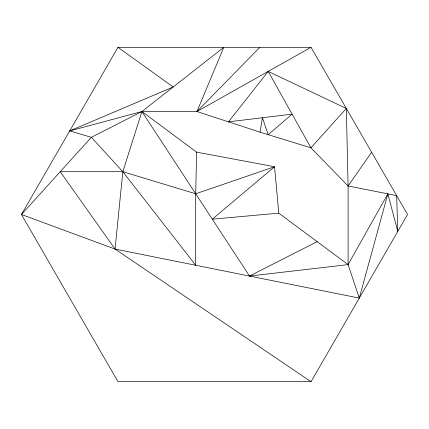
<?xml version="1.0" encoding="UTF-8"?>
<svg xmlns="http://www.w3.org/2000/svg" width="429" height="429" viewBox="0 0 429 429"><rect width="100%" height="100%" fill="white"/><g stroke="black" fill="none" stroke-linecap="round" stroke-linejoin="round"><path stroke-width="0.64" d="M69.713 130.909L141.913 111.519L196.589 152.118L195.704 193.79L195.704 265.261L122.828 171.707L91.382 137.323L69.713 130.909L173.209 86.974L117.975 47.313L21.45 214.5L117.975 381.687L311.025 381.687L407.55 214.5L311.025 47.313L117.975 47.313M311.025 381.687L115.058 249.077L122.828 171.707L141.913 111.519L223.788 47.313L196.959 111.519L141.913 111.519L91.382 137.323L21.45 214.5L115.058 249.077L359.288 298.091L387.859 193.876L397.78 231.424L396.653 195.624L348.091 185.961L310.934 147.812L268.205 71.418L228.491 121.841L292.101 114.141L268.205 134.685L262.435 117.734L260.028 132.17L310.934 147.812L346.332 108.467L268.205 71.418M359.288 298.091L348.091 264.623L387.859 193.876M141.913 111.519L249.496 276.056L348.091 264.623L348.091 185.961L371.616 152.263M260.028 132.17L196.959 111.519L259.851 47.313M196.959 111.519L311.025 47.313M249.496 276.056L317.176 241.666M278.764 213.143L212.307 219.181L274.544 166.736L278.764 213.143L348.091 264.623M196.589 152.118L274.544 166.736L195.704 193.79L122.828 171.707L60.226 171.707L115.058 249.077M346.332 108.467L348.091 185.961"/></g></svg>
